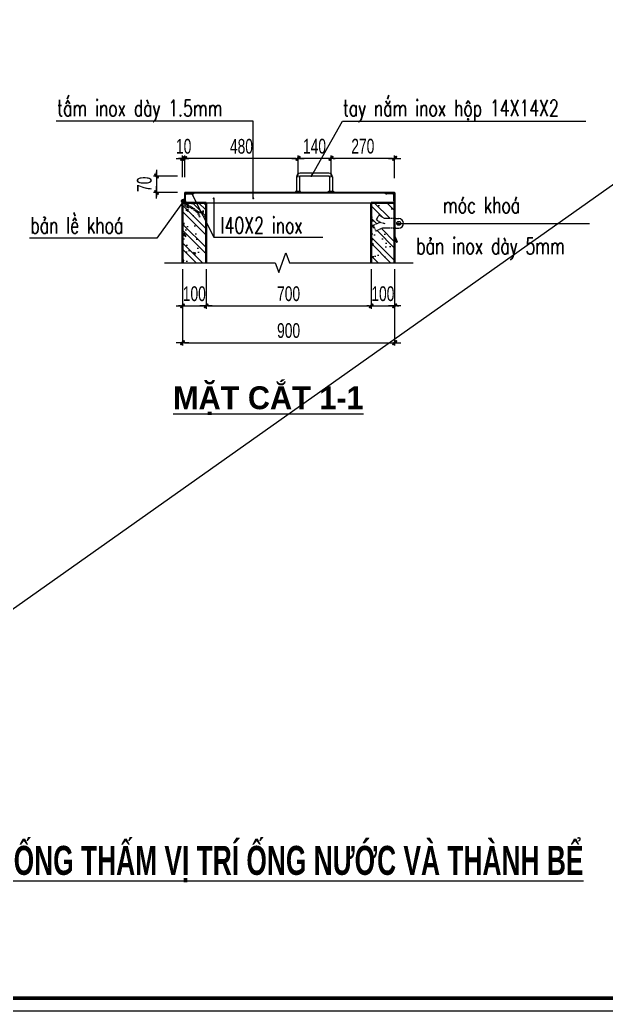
# Model space of a CAD drawing. Header units: millimetres. Extents: x -85362 to 12792, y -54701 to -36522.
# Drawn here: x -57105 to -52130, y -53048 to -44634 of the extents above; entities that cross this region are included whole.
import ezdxf
from ezdxf.enums import TextEntityAlignment as Align

# ---------------------------------------------------------------- set-up
doc = ezdxf.new("R2010")
doc.units = ezdxf.units.MM
doc.header["$MEASUREMENT"] = 0
doc.header["$PDMODE"] = 32
doc.linetypes.add('HIDDEN', pattern=[0.375, 0.25, -0.125])
doc.layers.get('Defpoints').update_dxf_attribs({"color": 1})
for name, color, linetype, lineweight in [('EG Khac', 4, 'Continuous', 18), ('EG Text2', 7, 'Continuous', 20), ('ISO', 153, 'Continuous', 13), ('Khungten_LCDI', 7, 'Continuous', 5), ('LC Dim', 8, 'Continuous', 18), ('LC Hatch', 252, 'Continuous', 9), ('LC Net dam2', 6, 'Continuous', 40), ('LC Net thay', 7, 'Continuous', 25), ('LC Text1', 3, 'Continuous', 20), ('LC Text2', 7, 'Continuous', 25), ('TEXT2', 7, 'Continuous', 18)]:
    doc.layers.add(name, color=color, linetype=linetype, lineweight=lineweight)
doc.layers.add('KCS_Plotter', color=11, linetype='Continuous', plot=False)
doc.styles.add('EG 1', font='')
doc.styles.add('HOATBIF', font='hoatbif.shx', dxfattribs={"width": 0.7})
doc.styles.add('Khungten', font='', dxfattribs={"width": 0.9, "height": 5000})
doc.styles.add('LC 1', font='')
doc.styles.add('LC 3', font='vnsimli.shx', dxfattribs={"width": 0.75})
doc.styles.add('LC3', font='', dxfattribs={"width": 0.8})
doc.styles.add('Title', font='', dxfattribs={"width": 0.8})
doc.styles.get('EG 1').set_extended_font_data('.VnAvantH', bold=True)
doc.styles.get('Khungten').set_extended_font_data('.VnAvantH')
doc.styles.get('LC 1').set_extended_font_data('.VnAvantH', bold=True)
doc.styles.get('LC3').set_extended_font_data('.VnArialH', bold=True)
doc.styles.get('Title').set_extended_font_data('.VnBlackH')
doc.dimstyles.new('MONG', dxfattribs={"dimscale": 50, "dimtxt": 2.5, "dimasz": 0.35, "dimexe": 0.5, "dimexo": 0, "dimgap": 0.8, "dimtad": 1, "dimdec": 0, "dimzin": 0, "dimdsep": 46, "dimtxsty": 'HOATBIF', "dimblk1": 'DOT', "dimblk2": 'DOT', "dimsah": 1, "dimcen": -1, "dimdle": 1, "dimclrd": 256, "dimclre": 256, "dimclrt": 4, "dimadec": 3, "dimazin": 2, "dimtfac": 0.333333, "dimtdec": 0, "dimtix": 1, "dimtmove": 2, "dimatfit": 3, "dimldrblk": 'DOT', "dimfxl": 1, "dimtvp": 0.833333, "dimtolj": 1, "dimtzin": 0, "dimarcsym": 0})

# ---------------------------------------------------------------- blocks, each defined once
blk = doc.blocks.new('lcdi fix')
at = {"layer": 'Defpoints', "lineweight": 0}
blk.add_lwpolyline([(-1200, -14850), (-1200, 14850), (40800, 14850), (40800, -14850)], close=True, dxfattribs=at)
at = {"layer": 'Khungten_LCDI', "color": 5, "lineweight": 60}
blk.add_lwpolyline([(0, -14650), (0, 14650), (40600, 14650), (40600, -14650)], close=True, dxfattribs=at)
at = {"color": 7, "style": 'Khungten', "width": 0.8}
for tag, p in [('REVISION', (39499, -10746)), ('NGAYHT', (39546, -11609))]:
    blk.add_attdef(tag, text='', height=200, dxfattribs=at).set_placement(p, align=Align.CENTER)
at = {"layer": 'LC Text1', "style": 'Title', "width": 1.485915}
for tag, p, p2 in [('TENBANVE1', (36913, -8886), (40339, -8886)), ('TENBANVE2', (36913, -9562), (40339, -9562))]:
    blk.add_attdef(tag, text='', height=250, dxfattribs=at).set_placement(p, p2, align=Align.FIT)
at = {"layer": 'LC Text1', "style": 'Title', "width": 0.7}
blk.add_attdef('SOBANVE', text='', height=250, dxfattribs=at).set_placement((39562, -13896), align=Align.CENTER)
blk = doc.blocks.new('DOT')
at = {"layer": 'LC Dim'}
blk.add_line((-3, 0), (3, 0), dxfattribs=at)
at = {"layer": 'LC Dim', "color": 4}
blk.add_line((-1, -1), (1, 1), dxfattribs=at)
blk.add_lwpolyline([(0.5, 1), (-1, -0.5), (-0.5, -1), (1, 0.5)], close=True, dxfattribs=at)
blk = doc.blocks.new('*D88')
at = {"layer": 'Defpoints', "color": 0, "ltscale": 2, "transparency": 16777216}
for p in [(-55724.5, -46749.6, 0), (-55524.5, -46749.6, 0), (-55524.5, -47061.6)]:
    blk.add_point(p, dxfattribs=at)
at = {"layer": 'LC Dim', "lineweight": -2, "ltscale": 2, "transparency": 16777216}
for p, q in [((-55724.5, -46749.6), (-55724.5, -47086.6)), ((-55524.5, -46749.6), (-55524.5, -47086.6)), ((-55742, -47061.6), (-55759.5, -47061.6)), ((-55724.5, -47061.6), (-55524.5, -47061.6)), ((-55507, -47061.6), (-55489.5, -47061.6))]:
    blk.add_line(p, q, dxfattribs=at)
at = {"layer": 'LC Dim', "lineweight": -2, "ltscale": 2, "transparency": 16777216, "xscale": 17.5, "yscale": 17.5, "zscale": 17.5}
blk.add_blockref('DOT', (-55724.5, -47061.6), dxfattribs=at)
at = {"layer": 'LC Dim', "lineweight": -2, "ltscale": 2, "transparency": 16777216, "xscale": 17.5, "yscale": 17.5, "zscale": 17.5, "rotation": 180}
blk.add_blockref('DOT', (-55524.5, -47061.6), dxfattribs=at)
at = {"layer": 'LC Dim', "color": 4, "ltscale": 2, "transparency": 16777216, "insert": (-55624.5, -46959.1), "char_height": 125, "attachment_point": 5, "style": 'HOATBIF'}
blk.add_mtext('\\A1;100', dxfattribs=at)
blk = doc.blocks.new('*D89')
at = {"layer": 'Defpoints', "color": 0, "ltscale": 2, "transparency": 16777216}
for p in [(-55524.5, -46749.6, 0), (-54124.5, -46749.6, 0), (-54124.5, -47061.6)]:
    blk.add_point(p, dxfattribs=at)
at = {"layer": 'LC Dim', "lineweight": -2, "ltscale": 2, "transparency": 16777216}
for p, q in [((-55524.5, -46749.6), (-55524.5, -47086.6)), ((-54124.5, -46749.6), (-54124.5, -47086.6)), ((-55507, -47061.6), (-54142, -47061.6))]:
    blk.add_line(p, q, dxfattribs=at)
at = {"layer": 'LC Dim', "lineweight": -2, "ltscale": 2, "transparency": 16777216, "xscale": 17.5, "yscale": 17.5, "zscale": 17.5, "rotation": 180}
blk.add_blockref('DOT', (-55524.5, -47061.6), dxfattribs=at)
at = {"layer": 'LC Dim', "lineweight": -2, "ltscale": 2, "transparency": 16777216, "xscale": 17.5, "yscale": 17.5, "zscale": 17.5}
blk.add_blockref('DOT', (-54124.5, -47061.6), dxfattribs=at)
at = {"layer": 'LC Dim', "color": 4, "ltscale": 2, "transparency": 16777216, "insert": (-54824.5, -46959.1), "char_height": 125, "attachment_point": 5, "style": 'HOATBIF'}
blk.add_mtext('\\A1;700', dxfattribs=at)
blk = doc.blocks.new('*D90')
at = {"layer": 'Defpoints', "color": 0, "ltscale": 2, "transparency": 16777216}
for p in [(-54124.5, -46749.6, 0), (-53924.5, -46749.6, 0), (-53924.5, -47061.6)]:
    blk.add_point(p, dxfattribs=at)
at = {"layer": 'LC Dim', "lineweight": -2, "ltscale": 2, "transparency": 16777216}
for p, q in [((-54124.5, -46749.6), (-54124.5, -47086.6)), ((-53924.5, -46749.6), (-53924.5, -47086.6)), ((-54142, -47061.6), (-54159.5, -47061.6)), ((-54124.5, -47061.6), (-53924.5, -47061.6)), ((-53907, -47061.6), (-53889.5, -47061.6))]:
    blk.add_line(p, q, dxfattribs=at)
at = {"layer": 'LC Dim', "lineweight": -2, "ltscale": 2, "transparency": 16777216, "xscale": 17.5, "yscale": 17.5, "zscale": 17.5}
blk.add_blockref('DOT', (-54124.5, -47061.6), dxfattribs=at)
at = {"layer": 'LC Dim', "lineweight": -2, "ltscale": 2, "transparency": 16777216, "xscale": 17.5, "yscale": 17.5, "zscale": 17.5, "rotation": 180}
blk.add_blockref('DOT', (-53924.5, -47061.6), dxfattribs=at)
at = {"layer": 'LC Dim', "color": 4, "ltscale": 2, "transparency": 16777216, "insert": (-54024.5, -46959.1), "char_height": 125, "attachment_point": 5, "style": 'HOATBIF'}
blk.add_mtext('\\A1;100', dxfattribs=at)
blk = doc.blocks.new('*D91')
at = {"layer": 'Defpoints', "color": 0, "ltscale": 2, "transparency": 16777216}
for p in [(-55724.5, -46749.6, 0), (-53924.5, -46749.6, 0), (-53924.5, -47374.1)]:
    blk.add_point(p, dxfattribs=at)
at = {"layer": 'LC Dim', "lineweight": -2, "ltscale": 2, "transparency": 16777216}
for p, q in [((-55724.5, -46749.6), (-55724.5, -47399.1)), ((-53924.5, -46749.6), (-53924.5, -47399.1)), ((-55707, -47374.1), (-53942, -47374.1))]:
    blk.add_line(p, q, dxfattribs=at)
at = {"layer": 'LC Dim', "lineweight": -2, "ltscale": 2, "transparency": 16777216, "xscale": 17.5, "yscale": 17.5, "zscale": 17.5, "rotation": 180}
blk.add_blockref('DOT', (-55724.5, -47374.1), dxfattribs=at)
at = {"layer": 'LC Dim', "lineweight": -2, "ltscale": 2, "transparency": 16777216, "xscale": 17.5, "yscale": 17.5, "zscale": 17.5}
blk.add_blockref('DOT', (-53924.5, -47374.1), dxfattribs=at)
at = {"layer": 'LC Dim', "color": 4, "ltscale": 2, "transparency": 16777216, "insert": (-54824.5, -47271.6), "char_height": 125, "attachment_point": 5, "style": 'HOATBIF'}
blk.add_mtext('\\A1;900', dxfattribs=at)
blk = doc.blocks.new('*D79')
at = {"layer": 'Defpoints', "color": 0, "ltscale": 2, "transparency": 16777216}
for p in [(-54464.5, -45809.4), (-54464.5, -45968.3), (-53924.5, -45978.3)]:
    blk.add_point(p, dxfattribs=at)
at = {"layer": 'LC Dim', "lineweight": -2, "ltscale": 2, "transparency": 16777216}
for p, q in [((-54464.5, -45968.3), (-54464.5, -45784.4)), ((-53942, -45809.4), (-54447, -45809.4)), ((-53924.5, -45978.3), (-53924.5, -45784.4))]:
    blk.add_line(p, q, dxfattribs=at)
at = {"layer": 'LC Dim', "lineweight": -2, "ltscale": 2, "transparency": 16777216, "xscale": 17.5, "yscale": 17.5, "zscale": 17.5, "rotation": 180}
blk.add_blockref('DOT', (-54464.5, -45809.4), dxfattribs=at)
at = {"layer": 'LC Dim', "lineweight": -2, "ltscale": 2, "transparency": 16777216, "xscale": 17.5, "yscale": 17.5, "zscale": 17.5}
blk.add_blockref('DOT', (-53924.5, -45809.4), dxfattribs=at)
at = {"layer": 'LC Dim', "color": 4, "ltscale": 2, "transparency": 16777216, "insert": (-54194.5, -45706.9), "char_height": 125, "attachment_point": 5, "style": 'HOATBIF'}
blk.add_mtext('\\A1;270', dxfattribs=at)
blk = doc.blocks.new('*D80')
at = {"layer": 'Defpoints', "color": 0, "ltscale": 2, "transparency": 16777216}
for p in [(-54744.5, -45809.4), (-54744.5, -45968.3), (-54464.5, -45968.3)]:
    blk.add_point(p, dxfattribs=at)
at = {"layer": 'LC Dim', "lineweight": -2, "ltscale": 2, "transparency": 16777216}
for p, q in [((-54762, -45809.4), (-54779.5, -45809.4)), ((-54744.5, -45968.3), (-54744.5, -45784.4)), ((-54464.5, -45809.4), (-54744.5, -45809.4)), ((-54464.5, -45968.3), (-54464.5, -45784.4)), ((-54447, -45809.4), (-54429.5, -45809.4))]:
    blk.add_line(p, q, dxfattribs=at)
at = {"layer": 'LC Dim', "lineweight": -2, "ltscale": 2, "transparency": 16777216, "xscale": 17.5, "yscale": 17.5, "zscale": 17.5}
blk.add_blockref('DOT', (-54744.5, -45809.4), dxfattribs=at)
at = {"layer": 'LC Dim', "lineweight": -2, "ltscale": 2, "transparency": 16777216, "xscale": 17.5, "yscale": 17.5, "zscale": 17.5, "rotation": 180}
blk.add_blockref('DOT', (-54464.5, -45809.4), dxfattribs=at)
at = {"layer": 'LC Dim', "color": 4, "ltscale": 2, "transparency": 16777216, "insert": (-54604.5, -45706.9), "char_height": 125, "attachment_point": 5, "style": 'HOATBIF'}
blk.add_mtext('\\A1;140', dxfattribs=at)
blk = doc.blocks.new('*D81')
at = {"layer": 'Defpoints', "color": 0, "ltscale": 2, "transparency": 16777216}
for p in [(-55704.5, -45810.5), (-55704.5, -45968.3), (-54744.5, -45968.3)]:
    blk.add_point(p, dxfattribs=at)
at = {"layer": 'LC Dim', "lineweight": -2, "ltscale": 2, "transparency": 16777216}
for p, q in [((-55704.5, -45968.3), (-55704.5, -45785.5)), ((-54762, -45810.5), (-55687, -45810.5)), ((-54744.5, -45968.3), (-54744.5, -45785.5))]:
    blk.add_line(p, q, dxfattribs=at)
at = {"layer": 'LC Dim', "lineweight": -2, "ltscale": 2, "transparency": 16777216, "xscale": 17.5, "yscale": 17.5, "zscale": 17.5, "rotation": 180}
blk.add_blockref('DOT', (-55704.5, -45810.5), dxfattribs=at)
at = {"layer": 'LC Dim', "lineweight": -2, "ltscale": 2, "transparency": 16777216, "xscale": 17.5, "yscale": 17.5, "zscale": 17.5}
blk.add_blockref('DOT', (-54744.5, -45810.5), dxfattribs=at)
at = {"layer": 'LC Dim', "color": 4, "ltscale": 2, "transparency": 16777216, "insert": (-55224.5, -45708), "char_height": 125, "attachment_point": 5, "style": 'HOATBIF'}
blk.add_mtext('\\A1;480', dxfattribs=at)
blk = doc.blocks.new('*D82')
at = {"layer": 'Defpoints', "color": 0, "ltscale": 2, "transparency": 16777216}
for p in [(-55767.7, -45959.6), (-55945.5, -46099.1), (-55767.7, -46099.1)]:
    blk.add_point(p, dxfattribs=at)
at = {"layer": 'LC Dim', "lineweight": -2, "ltscale": 2, "transparency": 16777216}
for p, q in [((-55945.5, -45942.1), (-55945.5, -45924.6)), ((-55767.7, -45959.6), (-55970.5, -45959.6)), ((-55945.5, -45959.6), (-55945.5, -46099.1)), ((-55767.7, -46099.1), (-55970.5, -46099.1)), ((-55945.5, -46116.6), (-55945.5, -46134.1))]:
    blk.add_line(p, q, dxfattribs=at)
at = {"layer": 'LC Dim', "lineweight": -2, "ltscale": 2, "transparency": 16777216, "xscale": 17.5, "yscale": 17.5, "zscale": 17.5}
for p, rotation in [((-55945.5, -45959.6), 270), ((-55945.5, -46099.1), 90)]:
    blk.add_blockref('DOT', p, dxfattribs=dict(at, rotation=rotation))
at = {"layer": 'LC Dim', "color": 4, "ltscale": 2, "transparency": 16777216, "insert": (-56048, -46029.4), "char_height": 125, "attachment_point": 5, "rotation": 90, "style": 'HOATBIF'}
blk.add_mtext('\\A1;70', dxfattribs=at)
blk = doc.blocks.new('L70')
at = {"color": 0}
for p, q in [((0, 70), (0.6, 69.3)), ((0, 70), (0, 0)), ((0, 0), (70, 0)), ((5, 56.7), (5, 15)), ((15, 5), (57.4, 5))]:
    blk.add_line(p, q, dxfattribs=at)
for centre, radius, start, end in [((-15, 56.7), 20, 0, 38.88397), ((15, 15), 10, 180, 270), ((54.2, -21.3), 26.5, 53.51849, 83.0516)]:
    blk.add_arc(centre, radius, start, end, dxfattribs=at)
blk = doc.blocks.new('*D68')
at = {"layer": 'Defpoints', "color": 0, "ltscale": 2, "transparency": 16777216}
for p in [(-55704.5, -45810.5), (-55724.5, -45968.3), (-55704.5, -45968.3)]:
    blk.add_point(p, dxfattribs=at)
at = {"layer": 'LC Dim', "lineweight": -2, "ltscale": 2, "transparency": 16777216}
for p, q in [((-55742, -45810.5), (-55759.5, -45810.5)), ((-55724.5, -45968.3), (-55724.5, -45785.5)), ((-55724.5, -45810.5), (-55704.5, -45810.5)), ((-55704.5, -45968.3), (-55704.5, -45785.5)), ((-55687, -45810.5), (-55669.5, -45810.5))]:
    blk.add_line(p, q, dxfattribs=at)
at = {"layer": 'LC Dim', "lineweight": -2, "ltscale": 2, "transparency": 16777216, "xscale": 17.5, "yscale": 17.5, "zscale": 17.5}
blk.add_blockref('DOT', (-55724.5, -45810.5), dxfattribs=at)
at = {"layer": 'LC Dim', "lineweight": -2, "ltscale": 2, "transparency": 16777216, "xscale": 17.5, "yscale": 17.5, "zscale": 17.5, "rotation": 180}
blk.add_blockref('DOT', (-55704.5, -45810.5), dxfattribs=at)
at = {"layer": 'LC Dim', "color": 4, "ltscale": 2, "transparency": 16777216, "insert": (-55714.5, -45708), "char_height": 125, "attachment_point": 5, "style": 'HOATBIF'}
blk.add_mtext('\\A1;10', dxfattribs=at)
blk = doc.blocks.new('TIEUDE2')
at = {"layer": 'LC Text2', "color": 7, "style": 'LC 1'}
blk.add_attdef('%%UTIªU§Ò', text='', height=3.5, dxfattribs=at).set_placement((0, 0), align=Align.BOTTOM_CENTER)
blk.add_attdef('TL', text='', height=2.2, dxfattribs=at).set_placement((0, -1.8), align=Align.TOP_CENTER)
blk = doc.blocks.new('TIEUDE1')
at = {"layer": 'LC Text2', "color": 7, "style": 'LC 1'}
blk.add_attdef('TIªU§Ò', text='', height=5, dxfattribs=at).set_placement((0, 0), align=Align.BOTTOM_CENTER)
blk.add_attdef('TL', text='', height=3, dxfattribs=at).set_placement((0, -2), align=Align.TOP_CENTER)

msp = doc.modelspace()

# ---------------------------------------------------------------- hatches: boundary and pattern name
at = {"layer": 'EG Khac', "linetype": 'Continuous'}
for points in [[(-55624.5, -46105.8), (-55704.5, -46105.8), (-55704.5, -46185.8), (-55703.9, -46185, 0.17131), (-55698.8, -46170.6), (-55698.8, -46122.9, -0.414214), (-55687.4, -46111.5), (-55638.9, -46111.5, 0.129581)], [(-53924.5, -46105.8), (-54004.5, -46105.8, 0.129581), (-53990.2, -46111.5), (-53941.7, -46111.5, -0.414214), (-53930.3, -46122.9), (-53930.3, -46170.6, 0.148067), (-53926.4, -46183.3, 0.013877), (-53925.7, -46184.3, 0.008789), (-53925.2, -46185), (-53924.5, -46185.8)]]:
    msp.add_hatch(color=256, dxfattribs=at).paths.add_polyline_path(points)
at = {"layer": 'LC Hatch', "lineweight": 5, "ltscale": 0.001}
h = msp.add_hatch(dxfattribs=at)
h.set_pattern_fill('BTCT', color=256, scale=30, angle=90)
h.set_pattern_definition([(140, (-330187.83, -258004.85), (18.82564, 215.178055), [22.5, -247.5]), (85, (-330187.83, -258004.85), (-225.65764, -41.6254), [18, -198]), (190.4514, (-330186.26, -257986.92), (-206.83186, 173.55281), [19.12206, -210.34263]), (136.1842, (-330247.83, -258004.85), (49.6557, 320.17231), [33.75, -371.25]), (186.6356, (-330243.7, -257978.17), (-292.23536, 280.3988), [28.6831, -315.5139]), (81.1842, (-330247.83, -258004.85), (-292.23558, 280.39858), [27, -297]), (111, (-330232.83, -257974.85), (120.78567, 179.07212), [22.5, -247.5]), (56, (-330232.83, -257974.85), (-217.54501, 72.9946), [18, -198]), (161.4514, (-330222.77, -257959.93), (-96.75915, 252.06679), [19.12206, -210.34263]), (127.5, (-330187.83, -258004.855), (-99.868156, 3.647957), [0, -195.6, 0, -201, 0, -198.75]), (97.5, (-330187.83, -258004.85), (-118.323514, 78.92086), [0, -114.6, 0, -191.1, 0, -75.75]), (57.5, (-330187.83, -258071.755), (6.766462, 160.14673), [0, -75, 0, -234, 0, -310.5]), (47.5, (-330187.83, -258101.75), (-30.031495, 174.95585), [0, -97.5, 0, -155.4, 0, -220.5]), (135, (-330187.83, -258004.85), (-79.549513, -79.549513), []), (135, (-330187.83, -257951.82), (-79.549513, -79.549513), [])])
h.paths.add_polyline_path([(-55724.5, -46695.2), (-55524.5, -46695.2), (-55524.5, -46185.8), (-55724.5, -46185.8)])
h = msp.add_hatch(dxfattribs=at)
h.set_pattern_fill('BTCT', color=256, scale=30, angle=90)
h.set_pattern_definition([(140, (-13761, -29141.06), (18.82564, 215.17805), [22.5, -247.5]), (85, (-13761, -29141.06), (-225.6576, -41.6254), [18, -198]), (190.4514, (-13759.43, -29123.13), (-206.8319, 173.5528), [19.1221, -210.3426]), (136.1842, (-13821, -29141.06), (49.6557, 320.1723), [33.75, -371.25]), (186.6356, (-13816.86, -29114.38), (-292.2354, 280.3988), [28.683, -315.514]), (81.1842, (-13821, -29141.06), (-292.2356, 280.3986), [27, -297]), (111, (-13806, -29111.06), (120.7857, 179.0721), [22.5, -247.5]), (56, (-13806, -29111.06), (-217.545, 72.9946), [18, -198]), (161.4514, (-13795.93, -29096.13), (-96.7591, 252.0668), [19.1221, -210.3426]), (127.5, (-13761, -29141.06), (-99.86816, 3.64796), [0, -195.6, 0, -201, 0, -198.75]), (97.5, (-13761, -29141.06), (-118.32351, 78.92086), [0, -114.6, 0, -191.1, 0, -75.75]), (57.5, (-13761, -29207.96), (6.76646, 160.14673), [0, -75, 0, -234, 0, -310.5]), (47.5, (-13761, -29237.96), (-30.0315, 174.95585), [0, -97.5, 0, -155.4, 0, -220.5]), (135, (-13761, -29141.06), (-79.5495, -79.5495), []), (135, (-13761, -29088.02), (-79.5495, -79.5495), [])])
h.paths.add_polyline_path([(-53924.5, -46401.1), (-54027.8, -46401.1), (-54084.5, -46426.5), (-54106.1, -46378.4), (-54048, -46352.4), (-54081.3, -46329.8), (-54056.4, -46289.9), (-54010.5, -46321.1), (-53924.5, -46321.1), (-53924.5, -46185.8), (-54124.5, -46185.8), (-54124.5, -46695.2), (-53924.5, -46695.2)])

# ---------------------------------------------------------------- linework, layer by layer
at = {"layer": 'ISO', "linetype": 'Continuous'}
for p, q in [((-54482.5, -45935.6, 0), (-54726.5, -45935.6, 0)), ((-54756.5, -45965.6, 0), (-54756.5, -46091, 0)), ((-54732.5, -45965.6, 0), (-54732.5, -46091, 0)), ((-54482.5, -45959.6, 0), (-54726.5, -45959.6, 0)), ((-54476.5, -45965.6, 0), (-54476.5, -46088.7, 0)), ((-54452.5, -45965.6, 0), (-54452.5, -46088.7, 0)), ((-53924.5, -46099.1, 0), (-55704.5, -46099.1, 0)), ((-55704.5, -46105.8, 0), (-55704.5, -46099.1, 0)), ((-53944.5, -46105.8, 0), (-55704.5, -46105.8, 0)), ((-53918.9, -46105.8, 0), (-53924.5, -46099.1, 0)), ((-53918.9, -46178.6, 0), (-53918.9, -46105.8, 0)), ((-55524.5, -46185.8, 0), (-54124.5, -46185.8, 0)), ((-53918.9, -46474.4, 0), (-53918.9, -46178.4, 0)), ((-53913.4, -46321.1, 0), (-53889.7, -46321.1, 0)), ((-53913.4, -46401.1, 0), (-53889.7, -46401.1, 0)), ((-53924.5, -46476.6, 0), (-53907.6, -46520.2, 0))]:
    msp.add_line(p, q, dxfattribs=at)
at = {"layer": 'ISO', "linetype": 'HIDDEN', "ltscale": 30, "extrusion": (3.35331e-08, -1.03204e-08, 1)}
for p, q in [((-55598.3, -46267.9, 0), (-55550, -46268.5, 0)), ((-55598.3, -46267.9, 0), (-55581.9, -46307.8, 0)), ((-55592.3, -46267.9, 0), (-55576.8, -46305.6, 0)), ((-55588.5, -46262.4, 0), (-55549.2, -46263, 0)), ((-55576.8, -46305.6, 0), (-55581.9, -46307.8, 0))]:
    msp.add_line(p, q, dxfattribs=at)
at = {"layer": 'ISO', "linetype": 'Continuous', "extrusion": (3.35331e-08, -1.03204e-08, 1)}
msp.add_line((-55549.2, -46263, 0), (-55550, -46268.5, 0), dxfattribs=at)
at = {"layer": 'ISO', "linetype": 'HIDDEN', "ltscale": 30}
for p, q in [((-54048, -46352.4, 0), (-54106.1, -46378.4, 0)), ((-54056.4, -46289.9, 0), (-54081.3, -46329.8, 0)), ((-54048, -46352.4, 0), (-54081.3, -46329.8, 0)), ((-54010.5, -46321.1, 0), (-54056.4, -46289.9, 0)), ((-54048, -46352.4, 0), (-54004, -46362.1, 0)), ((-53913.4, -46321.1, 0), (-54010.5, -46321.1, 0)), ((-54106.1, -46378.4, 0), (-54084.5, -46426.5, 0)), ((-54027.8, -46401.1, 0), (-54084.5, -46426.5, 0)), ((-53913.4, -46401.1, 0), (-54027.8, -46401.1, 0))]:
    msp.add_line(p, q, dxfattribs=at)
at = {"layer": 'ISO', "linetype": 'Continuous', "elevation": 0}
for points in [[(-54764.5, -46097.6), (-54724.5, -46097.6), (-54724.5, -46091), (-54764.5, -46091)], [(-54444.5, -46097.6), (-54484.5, -46097.6), (-54484.5, -46088.7), (-54444.5, -46088.7)]]:
    msp.add_lwpolyline(points, close=True, dxfattribs=at)
at = {"layer": 'ISO', "linetype": 'HIDDEN', "ltscale": 30, "extrusion": (3.35331e-08, -1.03204e-08, 1), "elevation": 0}
for points in [[(-55719, -46185.8), (-55598.3, -46267.9)], [(-55701.2, -46185.8), (-55588.5, -46262.4)]]:
    msp.add_lwpolyline(points, dxfattribs=at)
at = {"layer": 'ISO', "linetype": 'Continuous', "extrusion": (0.932039, 0.362358, 0), "elevation": -67094.9}
msp.add_lwpolyline([(-23778, 0), (-23824.8, 0)], dxfattribs=at)
at = {"layer": 'ISO'}
msp.add_lwpolyline([(-55877.6, -46695.2), (-54937.8, -46695.2), (-54907.8, -46777.7), (-54847.8, -46612.8), (-54817.8, -46695.2), (-53768.9, -46695.2)], dxfattribs=at)
at = {"layer": 'ISO', "linetype": 'Continuous'}
msp.add_circle((-53889.7, -46361.1, 0), 16.7, dxfattribs=at)
for centre, radius, start, end in [((-54726.5, -45965.6, 0), 30, 90, 180), ((-54482.5, -45965.6, 0), 30, 0, 90), ((-54726.5, -45965.6, 0), 6, 90, 180), ((-54482.5, -45965.6, 0), 6, 0, 90), ((-53889.7, -46361.1, 0), 40, 270, 90)]:
    msp.add_arc(centre, radius, start, end, dxfattribs=at)
at = {"layer": 'ISO', "linetype": 'Continuous', "extrusion": (2.71507e-08, -6.98355e-08, 1)}
msp.add_arc((-53904.8, -46519.1, 0), 3, 201.24511, 21.24511, dxfattribs=at)
at = {"layer": 'KCS_Plotter', "ltscale": 2}
msp.add_line((-61992.2, -53048), (-38622, -36522), dxfattribs=at)
at = {"layer": 'LC Net dam2'}
for p, q in [((-55724.5, -46695.2, 0), (-55724.5, -46185.8, 0)), ((-55724.5, -46185.8, 0), (-55524.5, -46185.8, 0)), ((-55524.5, -46695.2, 0), (-55524.5, -46185.8, 0)), ((-54124.5, -46695.2, 0), (-54124.5, -46185.8, 0)), ((-54124.5, -46185.8, 0), (-53924.5, -46185.8, 0)), ((-53924.5, -46695.2, 0), (-53924.5, -46185.8, 0))]:
    msp.add_line(p, q, dxfattribs=at)
msp.add_circle((-55717.2, -46173, 0), 12.6, dxfattribs=at)

# ---------------------------------------------------------------- block references
at = {"layer": 'EG Khac', "color": 0, "rotation": 180}
for p, xscale, yscale, zscale in [((-55704.5, -46105.8, 0), -1.142857142724097, 1.142857142884168, 1.142857142857143), ((-53924.5, -46105.8, 0), 1.142857142724097, 1.142857142724097, 1.142857142724097)]:
    msp.add_blockref('L70', p, dxfattribs=dict(at, xscale=xscale, yscale=yscale, zscale=zscale))
at = {"layer": 'EG Text2'}
ref = msp.add_blockref('TIEUDE2', (-54996.4, -47997), dxfattribs=dict(at, xscale=57.21464616110398, yscale=57.21464616110398, zscale=57.21464616110398))
ref.add_attrib('%%UTIªU§Ò', '%%UMÆT C¾T 1-1', dxfattribs={"layer": 'TEXT2', "color": 7, "height": 194.309, "style": 'EG 1'}).set_placement((-54996.4, -47997), align=Align.BOTTOM_CENTER)
at = {"layer": 'LC Net thay', "xscale": 0.5564333287421314, "yscale": 0.5564333287421314, "zscale": 0.5564333287421314}
msp.add_blockref('lcdi fix', (-61324.5, -44785), dxfattribs=at)
at = {"layer": 'LC Text2'}
ref = msp.add_blockref('TIEUDE1', (-54901.3, -51965.1), dxfattribs=dict(at, xscale=50.00000000009664, yscale=50.00000000009664, zscale=50.00000000009664))
ref.add_attrib('TIªU§Ò', '%%Uchèng thÊm vÞ trÝ èng n\xadíc vµ thµnh bÓ', dxfattribs={"color": 7, "height": 246.221, "style": 'LC3', "width": 0.65}).set_placement((-54901.3, -51965.1), align=Align.BOTTOM_CENTER)

# ---------------------------------------------------------------- texts
at = {"layer": 'LC Text1', "color": 3, "style": 'LC 3', "width": 0.7}
for s, height, p in [('tÊm inox dµy 1.5mm', 139.123, (-56787.8, -45452.3, 0)), ('tay n¾m inox hép 14X14X2', 139.123, (-54363.6, -45452.4, 0)), ('mãc kho¸', 139.12, (-53514.7, -46276.1, 0)), ('b¶n lÒ kho¸', 139.123, (-57015.1, -46446.9, 0)), ('l40X2 inox', 139.12, (-55401.2, -46447.6, 0)), ('b¶n inox dµy 5mm', 139.123, (-53740.8, -46622.4, 0))]:
    msp.add_text(s, height=height, dxfattribs=at).set_placement(p)

# ---------------------------------------------------------------- dimensions: what is measured, and where the dimension line sits
at = {"layer": 'LC Dim', "ltscale": 2}
for base, p1, p2, picture, middle in [((-55704.5, -45810.5), (-55724.5, -45968.3), (-55704.5, -45968.3), '*D68', (-55714.5, -45708)), ((-55704.5, -45810.5), (-54744.5, -45968.3), (-55704.5, -45968.3), '*D81', (-55224.5, -45708)), ((-54744.5, -45809.4), (-54464.5, -45968.3), (-54744.5, -45968.3), '*D80', (-54604.5, -45706.9)), ((-54464.5, -45809.4), (-53924.5, -45978.3), (-54464.5, -45968.3), '*D79', (-54194.5, -45706.9)), ((-55524.5, -47061.6), (-55724.5, -46749.6, 0), (-55524.5, -46749.6, 0), '*D88', (-55624.5, -46959.1)), ((-53924.5, -47374.1), (-55724.5, -46749.6, 0), (-53924.5, -46749.6, 0), '*D91', (-54824.5, -47271.6)), ((-54124.5, -47061.6), (-55524.5, -46749.6, 0), (-54124.5, -46749.6, 0), '*D89', (-54824.5, -46959.1)), ((-53924.5, -47061.6), (-54124.5, -46749.6, 0), (-53924.5, -46749.6, 0), '*D90', (-54024.5, -46959.1))]:
    dim = msp.add_linear_dim(base=base, p1=p1, p2=p2, dimstyle='MONG', override={"dimlfac": 0.5}, dxfattribs=at)
    dim.commit()
    dim.dimension.update_dxf_attribs({"geometry": picture, "text_midpoint": middle})
dim = msp.add_linear_dim(base=(-55945.5, -46099.1, 0), p1=(-55767.7, -45959.6, 0), p2=(-55767.7, -46099.1, 0), angle=90, dimstyle='MONG', override={"dimlfac": 0.5}, dxfattribs=at)
dim.commit()
dim.dimension.update_dxf_attribs({"geometry": '*D82', "text_midpoint": (-56048, -46029.4, 0)})

# ---------------------------------------------------------------- leaders
for points in [[(-55124.8, -46148.5, 0), (-55124.8, -45493.1, 0), (-56795.6, -45493.1, 0)], [(-54630.8, -45959.6, 0), (-54366, -45493.1, 0), (-52302.8, -45493.1, 0)], [(-55646.2, -46109.6, 0), (-55459.9, -46479, 0), (-54532.8, -46479, 0)], [(-55459.9, -46149.6, 0), (-55459.9, -46479, 0), (-54532.8, -46479, 0)], [(-55717.2, -46173, 0), (-55942.3, -46487.6, 0), (-57022.8, -46487.6, 0)], [(-53892.4, -46362.7, 0), (-53434.4, -46362.7, 0), (-52270.3, -46362.7, 0)]]:
    msp.add_leader(points, dimstyle='MONG', override={"dimlfac": 0.5}, dxfattribs=at)

doc.saveas('drawing.dxf')
